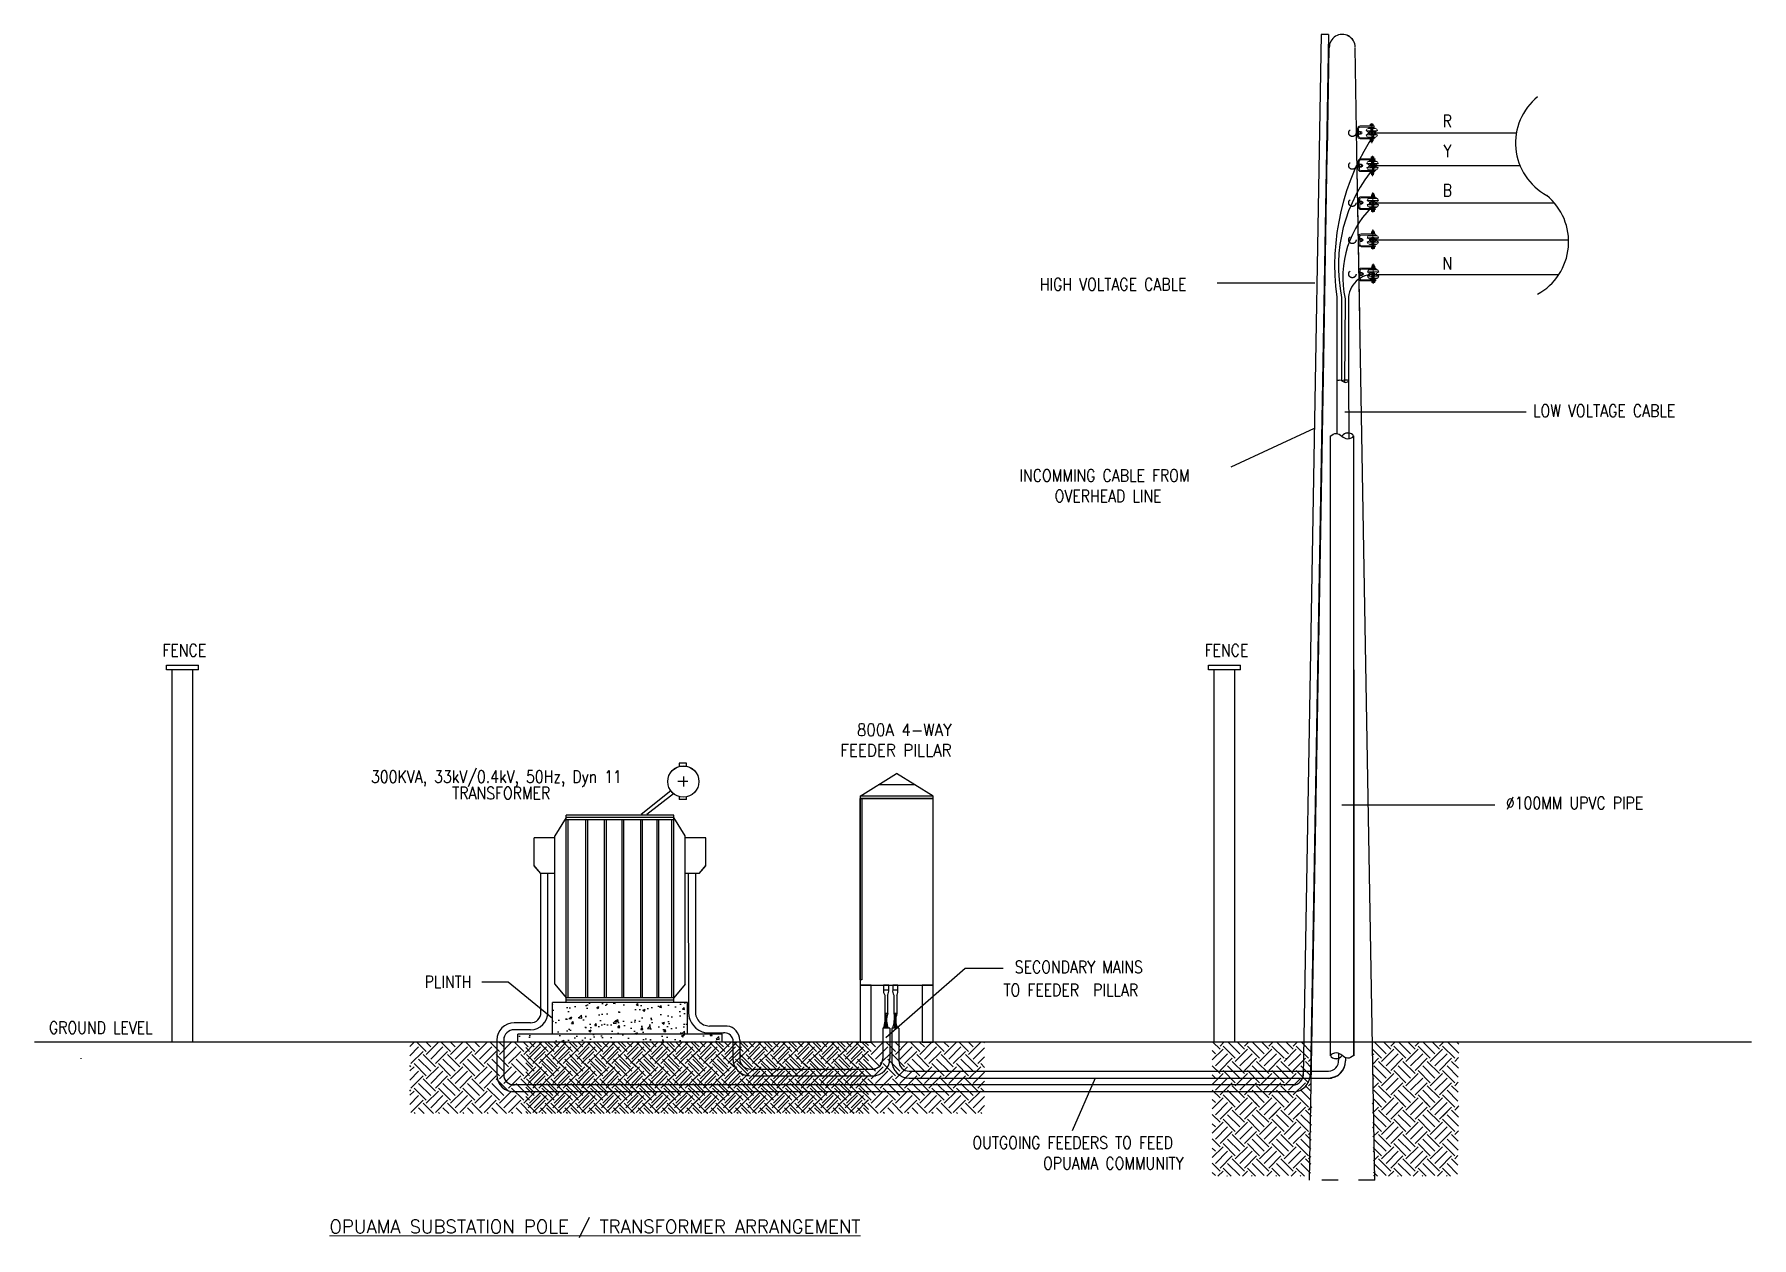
# Model space of a CAD drawing. Header units: millimetres. Extents: x 162108 to 399484, y 66362 to 138751.
# Drawn here: x 193740 to 207723, y 66966 to 76767 of the extents above; entities that cross this region are included whole.
import ezdxf
from ezdxf.enums import TextEntityAlignment as Align

# ---------------------------------------------------------------- set-up
doc = ezdxf.new("R2010")
doc.units = ezdxf.units.MM
doc.header["$LTSCALE"] = 10
for name, pattern in [('ACAD_ISO03W100', [30, 12, -18]), ('CENTER', [2, 1.25, -0.25, 0.25, -0.25]), ('DASHED2', [0.375, 0.25, -0.125])]:
    doc.linetypes.add(name, pattern=pattern)
for name, color, linetype in [('ANGLEIRON', 1, 'Continuous'), ('E-DETAILS', 6, 'Continuous'), ('ELECTRIC-CABLE', 5, 'Continuous'), ('ELECTRICAL', 1, 'Continuous'), ('HATCH', 9, 'Continuous'), ('PIPES', 2, 'Continuous'), ('TABLE', 7, 'Continuous'), ('TEST', 5, 'Continuous'), ('TEXT', 1, 'Continuous'), ('TITLEBK', 7, 'Continuous'), ('WALL', 5, 'Continuous')]:
    doc.layers.add(name, color=color, linetype=linetype)
doc.styles.add('ROMANC', font='romans.shx')
doc.styles.add('ROMANS', font='romans.shx')
doc.styles.get("Standard").update_dxf_attribs({"font": 'romans.shx'})
doc.dimstyles.new('MSADIM', dxfattribs={"dimtxt": 2.5, "dimasz": 2.5, "dimexe": 1.25, "dimexo": 1.25, "dimgap": 1.25, "dimtad": 1, "dimdec": 0, "dimdsep": 46, "dimtxsty": 'ROMANS', "dimsah": 1, "dimcen": 1.25, "dimse1": 1, "dimse2": 1, "dimclrt": 7, "dimadec": 0, "dimazin": 0, "dimtfac": 1, "dimtdec": 0, "dimtofl": 0, "dimtmove": 0, "dimatfit": 3, "dimfxl": 1, "dimtvp": 1.25, "dimtolj": 1, "dimarcsym": 0})
pattern_1 = [(50, (167300.64, 67334.83), (187.96075, -16.4444), [19.654, -216.1944]), (355, (167300.64, 67334.83), (-36.3603, 197.1148), [15.7232, -172.9555]), (100.4514, (167316.3, 67333.46), (151.6006, 180.6702), [16.7034, -183.737]), (46.1842, (167300.64, 67387.24), (279.6746, -43.3749), [29.481, -324.2916]), (96.6356, (167323.94, 67383.63), (244.932, 255.2713), [25.055, -275.6054]), (351.1842, (167300.64, 67387.24), (244.9317, 255.2715), [23.5848, -259.4333]), (21, (167326.84, 67374.14), (156.42176, -105.5078), [19.654, -216.1944]), (326, (167326.84, 67374.14), (63.7617, 190.0283), [15.7232, -172.9555]), (71.4514, (167339.88, 67365.35), (220.1835, 84.5203), [16.7034, -183.737]), (37.5, (167300.64, 67334.83), (3.18654, 87.2361), [0, -170.85907, 0, -175.57604, 0, -173.61064]), (7.5, (167300.64, 67334.83), (68.93837, 103.35708), [0, -100.10455, 0, -166.92827, 0, -66.16858]), (327.5, (167242.2, 67334.83), (139.8902, -5.91059), [0, -65.51345, 0, -204.40196, 0, -271.22567]), (317.5, (167215.99, 67334.83), (152.82615, 26.2329), [0, -85.1675, 0, -135.74386, 0, -192.60954])]
pattern_2 = [(50, (167300.65, 67334.73), (187.96075, -16.4444), [19.654, -216.1944]), (355, (167300.65, 67334.73), (-36.3603, 197.1148), [15.7232, -172.9555]), (100.4514, (167316.32, 67333.36), (151.6006, 180.6702), [16.7034, -183.737]), (46.1842, (167300.65, 67387.14), (279.6746, -43.3749), [29.481, -324.2916]), (96.6356, (167323.96, 67383.52), (244.932, 255.2713), [25.055, -275.6054]), (351.1842, (167300.65, 67387.14), (244.9317, 255.2715), [23.5848, -259.4333]), (21, (167326.86, 67374.03), (156.42176, -105.5078), [19.654, -216.1944]), (326, (167326.86, 67374.03), (63.7617, 190.0283), [15.7232, -172.9555]), (71.4514, (167339.9, 67365.24), (220.1835, 84.5203), [16.7034, -183.737]), (37.5, (167300.65, 67334.726), (3.18654, 87.2361), [0, -170.85907, 0, -175.57604, 0, -173.61064]), (7.5, (167300.65, 67334.73), (68.93837, 103.35708), [0, -100.10455, 0, -166.92827, 0, -66.16858]), (327.5, (167242.215, 67334.726), (139.8902, -5.91059), [0, -65.51345, 0, -204.40196, 0, -271.22567]), (317.5, (167216.01, 67334.73), (152.82615, 26.2329), [0, -85.1675, 0, -135.74386, 0, -192.60954])]
pattern_3 = [(45, (154752.84, 67334.73), (2e-14, 198.53573), [140.38596, -140.38596]), (45, (154715.61, 67371.95), (2e-14, 198.53573), [140.38596, -140.38596]), (45, (154678.39, 67409.18), (2e-14, 198.53573), [140.38596, -140.38596]), (135, (154678.39, 67434), (-198.53573, 4e-14), [140.38596, -140.38596]), (135, (154715.61, 67471.22), (-198.53573, 4e-14), [140.38596, -140.38596]), (135, (154752.84, 67508.44), (-198.53573, 4e-14), [140.38596, -140.38596])]

# ---------------------------------------------------------------- blocks, each defined once
blk = doc.blocks.new('A$C17D36D5B')
at = {"color": 1, "lineweight": 9}
for p, q in [((208, 222), (33, 222)), ((14, 189), (15, 90)), ((208, 208), (33, 208)), ((204, 72), (34, 72)), ((208, 58), (34, 58)), ((254, 161), (111, 161)), ((254, 107), (111, 107)), ((113, 158), (130, 151)), ((113, 110), (130, 117)), ((139, 188), (139, 194)), ((227, 194), (139, 194)), ((227, 188), (139, 188)), ((139, 72), (139, 80)), ((227, 80), (139, 80)), ((227, 72), (139, 72)), ((225, 134), (141, 134)), ((253, 158), (236, 151)), ((253, 110), (236, 117))]:
    blk.add_line(p, q, dxfattribs=at)
at = {"color": 6, "linetype": 'DASHED2', "ltscale": 35}
for p, q in [((172, 188), (172, 80)), ((194, 188), (194, 80))]:
    blk.add_line(p, q, dxfattribs=at)
blk.add_line((227, 188), (227, 194))
at = {"lineweight": 9}
blk.add_line((227, 72), (227, 80), dxfattribs=at)
at = {"color": 1, "lineweight": 9}
for centre, radius, start, end in [((33, 189), 32.8, 90, 180.4299), ((208, 215), 7.03, 270, 90), ((34, 90), 32.8, 180.4299, 270), ((33, 189), 18.8, 90, 180.4299), ((34, 90), 18.8, 180.4299, 270), ((139, 161), 27.2, 90, 180), ((114, 161), 3.06, 180, 255.4449), ((114, 107), 3.06, 104.5551, 180), ((139, 107), 27.2, 180, 270), ((123, 134), 17.8, 291.1641, 68.8359), ((208, 65), 7.03, 270, 90), ((227, 161), 27.2, 0, 90), ((227, 107), 27.2, 270, 0), ((251, 161), 3.06, 284.5551, 0), ((251, 107), 3.06, 0, 75.4449)]:
    blk.add_arc(centre, radius, start, end, dxfattribs=at)
at = {"lineweight": 9}
blk.add_arc((242, 134), 17.8, 111.1641, 248.8359, dxfattribs=at)
at = {"layer": 'ANGLEIRON', "color": 6, "linetype": 'CENTER', "lineweight": 5, "ltscale": 0.5}
blk.add_line((183, 258), (183, 0), dxfattribs=at)
at = {"layer": 'ANGLEIRON', "color": 5, "linetype": 'Continuous', "lineweight": 9}
blk.add_line((14, 148), (14, 121), dxfattribs=at)
at = {"layer": 'TEST', "linetype": 'Continuous', "lineweight": 9}
for p, q in [((167, 244), (164, 243)), ((164, 222), (164, 243)), ((167, 244), (199, 244)), ((172, 222), (172, 241)), ((194, 222), (194, 241)), ((199, 244), (202, 243)), ((202, 243), (202, 222)), ((18, 158), (14, 158)), ((14, 158), (14, 110)), ((18, 110), (14, 110)), ((18, 153), (18, 158)), ((39, 153), (18, 153)), ((18, 115), (18, 153)), ((18, 145), (37, 145)), ((18, 123), (37, 123)), ((18, 115), (39, 115)), ((18, 115), (18, 110)), ((40, 150), (39, 153)), ((40, 118), (39, 115)), ((40, 118), (40, 150)), ((40, 145), (55, 145)), ((40, 123), (55, 123)), ((55, 145), (55, 123)), ((55, 123), (55, 145)), ((159, 54), (159, 58)), ((164, 54), (159, 54)), ((164, 54), (164, 33)), ((164, 54), (202, 54)), ((167, 32), (164, 33)), ((167, 32), (199, 32)), ((172, 208), (172, 194)), ((172, 54), (172, 35)), ((172, 32), (172, 17)), ((194, 17), (172, 17)), ((172, 17), (194, 17)), ((194, 208), (194, 194)), ((194, 54), (194, 35)), ((194, 32), (194, 17)), ((199, 32), (202, 33)), ((202, 33), (202, 54)), ((202, 54), (206, 54)), ((206, 54), (206, 58))]:
    blk.add_line(p, q, dxfattribs=at)
for centre, radius, start, end in [((168, 240), 4, 14.2489, 179.122), ((183, 222), 22.5, 60, 120), ((198, 240), 4, 0.878, 165.7511), ((36, 149), 4, 284.2489, 89.122), ((36, 119), 4, 270.878, 75.7511), ((18, 134), 22.5, 330, 30), ((35, 134), 22.5, 330, 30), ((168, 36), 4, 180.878, 345.7511), ((183, 54), 22.5, 240, 300), ((183, 37), 22.5, 240, 300), ((198, 36), 4, 194.2489, 359.122)]:
    blk.add_arc(centre, radius, start, end, dxfattribs=at)
at = {"layer": 'TITLEBK', "color": 1, "lineweight": 9}
blk.add_line((0, 189), (1, 90), dxfattribs=at)

msp = doc.modelspace()

# ---------------------------------------------------------------- hatches: boundary and pattern name
at = {"layer": 'E-DETAILS', "ltscale": 5}
h = msp.add_hatch(dxfattribs=at)
h.set_pattern_fill('AR-CONC', color=3, scale=26.205379, style=0)
h.set_pattern_definition(pattern_1)
h.paths.add_polyline_path([(199059.2, 68623.4), (197958.5, 68623.4), (197958.5, 68880.8), (199059.2, 68880.8)])
h = msp.add_hatch(dxfattribs=at)
h.set_pattern_fill('AR-CONC', color=3, scale=26.205379, style=0)
h.set_pattern_definition(pattern_1)
h.paths.add_polyline_path([(197921.1, 68558.6), (197921.1, 68623.4), (199096.6, 68623.4), (199096.6, 68558.6)])
h.paths.add_polyline_path([(199152.8, 68558.6), (199152.8, 68623.4), (199340, 68623.4), (199340, 68558.6)])
h.paths.add_polyline_path([(197865, 68623.4), (197865, 68558.6), (197677.8, 68558.6), (197677.8, 68623.4)])
h = msp.add_hatch(dxfattribs=at)
h.set_pattern_fill('AR-CONC', color=3, scale=26.205379, style=0)
h.set_pattern_definition(pattern_2)
h.paths.add_polyline_path([(197921.1, 68558.5), (197921.1, 68623.3), (199096.6, 68623.3), (199096.6, 68558.5)])
h.paths.add_polyline_path([(199152.8, 68558.5), (199152.8, 68623.3), (199340, 68623.3), (199340, 68558.5)])
h.paths.add_polyline_path([(197864.9, 68623.3), (197864.9, 68558.5), (197677.8, 68558.5), (197677.8, 68623.3)])
at = {"layer": 'HATCH', "ltscale": 5}
h = msp.add_hatch(dxfattribs=at)
h.set_pattern_fill('AR-CONC', color=3, scale=26.205379, style=0)
h.set_pattern_definition(pattern_2)
h.paths.add_polyline_path([(199059.2, 68623.3), (197958.5, 68623.3), (197958.5, 68880.7), (199059.2, 68880.7)])
h = msp.add_hatch(dxfattribs=at)
h.set_pattern_fill('EARTH', color=256, scale=561.54384, angle=45, style=0)
h.set_pattern_definition([(45, (167224.91, 68383.32), (2e-14, 198.5357), [140.386, -140.386]), (45, (167187.68, 68420.54), (2e-14, 198.5357), [140.386, -140.386]), (45, (167150.46, 68457.77), (2e-14, 198.5357), [140.386, -140.386]), (135, (167150.46, 68482.58), (-198.5357, 4e-14), [140.386, -140.386]), (135, (167187.68, 68519.81), (-198.5357, 4e-14), [140.386, -140.386]), (135, (167224.91, 68557.03), (-198.5357, 4e-14), [140.386, -140.386])])
h.paths.add_polyline_path([(196797, 67977), (196797, 68558.5), (200531.3, 68558.5), (200531.3, 67977)])
h = msp.add_hatch(dxfattribs=at)
h.set_pattern_fill('EARTH', color=256, scale=561.54384, angle=45, style=0)
h.set_pattern_definition([(45, (166280.12, 68383.42), (2e-14, 198.53573), [140.386, -140.386]), (45, (166242.89, 68420.65), (2e-14, 198.53573), [140.386, -140.386]), (45, (166205.67, 68457.87), (2e-14, 198.53573), [140.386, -140.386]), (135, (166205.67, 68482.69), (-198.53573, 4e-14), [140.386, -140.386]), (135, (166242.89, 68519.91), (-198.53573, 4e-14), [140.386, -140.386]), (135, (166280.12, 68557.14), (-198.53573, 4e-14), [140.386, -140.386])])
h.paths.add_polyline_path([(197741.8, 67977.1), (197741.8, 68558.6), (201476.1, 68558.6), (201476.1, 67977.1)])
h = msp.add_hatch(dxfattribs=at)
h.set_pattern_fill('EARTH', color=256, scale=561.54384, angle=45, style=0)
h.set_pattern_definition(pattern_3)
h.paths.add_polyline_path([(204634.6, 68558.5), (205339.4, 68558.5), (205328.8, 67956.9), (204645.1, 67956.9)])
h.paths.add_polyline_path([(203331.2, 68558.5), (204141.3, 68558.5), (204130.8, 67956.9), (203331.2, 67956.9)])
h = msp.add_hatch(dxfattribs=at)
h.set_pattern_fill('EARTH', color=256, scale=561.54384, angle=45, style=0)
h.set_pattern_definition(pattern_3)
h.paths.add_polyline_path([(204634.6, 68068.6), (205339.4, 68068.6), (205328.8, 67467.1), (204645.1, 67467.1)])
h.paths.add_polyline_path([(203331.2, 68068.6), (204141.3, 68068.6), (204130.8, 67467.1), (203331.2, 67467.1)])

# ---------------------------------------------------------------- linework, layer by layer
at = {"color": 1}
for p, q in [((204218.9, 76766.7, 0), (204070.9, 68284.8, 0)), ((204278, 76766.7, 0), (204130.1, 68293.8, 0))]:
    msp.add_line(p, q, dxfattribs=at)
at = {"linetype": 'ACAD_ISO03W100', "ltscale": 100}
for p, q in [((204280.1, 76657.8, 0), (204262.2, 75631.8, 0)), ((204280.1, 76657.9, 0), (204265.4, 75815.7, 0)), ((204490.6, 76657.9, 0), (204505.4, 75816, 0)), ((204490.6, 76657.8, 0), (204505.4, 75815.9, 0))]:
    msp.add_line(p, q, dxfattribs=at)
for p, q in [((204505.4, 75815.7, 0), (204528.9, 74468.4, 0)), ((204505.4, 75815.6, 0), (204532.1, 74284.7, 0)), ((204262.2, 75631.9, 0), (204241.9, 74468.4, 0)), ((204262.2, 75631.8, 0), (204241.9, 74468.3, 0)), ((204238.7, 74284.7, 0), (204119.1, 67433.6, 0)), ((204238.7, 74284.6, 0), (204119.1, 67433.5, 0)), ((204532.1, 74284.7, 0), (204651.7, 67433.6, 0)), ((204532.2, 74284.6, 0), (204651.7, 67433.5, 0))]:
    msp.add_line(p, q)
at = {"linetype": 'ACAD_ISO03W100', "ltscale": 100000}
for p, q in [((204241.9, 74468.4, 0), (204238.7, 74284.7, 0)), ((204241.9, 74468.3, 0), (204238.7, 74284.6, 0))]:
    msp.add_line(p, q, dxfattribs=at)
at = {"linetype": 'ACAD_ISO03W100'}
for p, q in [((204643, 67433.5, 0), (204110.3, 67433.5, 0)), ((204643, 67433.6, 0), (204110.4, 67433.6, 0)), ((204655.5, 67433.6, 0), (204122.8, 67433.6, 0))]:
    msp.add_line(p, q, dxfattribs=at)
for centre in [(204471.9, 75964.6, 0), (204471.9, 75964.5, 0), (204471.9, 75698, 0), (204471.9, 75697.9, 0), (204471.9, 75395.3, 0), (204471.9, 75395.2, 0), (204471.9, 75092.4, 0), (204471.9, 75092.3, 0), (204471.9, 74814.4, 0), (204471.9, 74814.3, 0)]:
    msp.add_circle(centre, 29.9, dxfattribs=at)
for centre in [(204389.1, 76661.5, 0), (204389.1, 76661.6, 0)]:
    msp.add_arc(centre, 105.2, 0.00061, 182.00061)
at = {"layer": 'E-DETAILS', "ltscale": 5}
for p, q in [((199051.1, 70831.4, 0), (198991.1, 70831.4, 0)), ((198991.1, 70831.4, 0), (198991.1, 70803.3, 0)), ((199051.1, 70831.3, 0), (198991.1, 70831.3, 0)), ((198991.1, 70831.3, 0), (198991.1, 70803.1, 0)), ((199051.1, 70800.4, 0), (199051.1, 70831.4, 0)), ((199051.1, 70800.3, 0), (199051.1, 70831.3, 0)), ((199060.9, 70680.8, 0), (198979.1, 70680.8, 0)), ((199060.9, 70680.7, 0), (198979.1, 70680.7, 0)), ((199024.5, 70721.6, 0), (199024.5, 70639.9, 0)), ((199024.6, 70721.7, 0), (199024.6, 70640, 0)), ((198922.8, 70604.8, 0), (198681.9, 70412.4, 0)), ((198922.8, 70604.9, 0), (198682, 70412.5, 0)), ((198944.8, 70582.1, 0), (198727.4, 70412.5, 0)), ((198944.8, 70582, 0), (198727.4, 70412.4, 0)), ((198991.1, 70558.4, 0), (198991.1, 70534.5, 0)), ((198991.1, 70558.3, 0), (198991.1, 70534.4, 0)), ((199051.1, 70534.2, 0), (198991.1, 70534.2, 0)), ((199051.1, 70534.1, 0), (198991.1, 70534.1, 0)), ((199051.1, 70534.2, 0), (199051.1, 70556.7, 0)), ((199051.1, 70534.1, 0), (199051.1, 70556.6, 0)), ((198070.8, 70389.1, 0), (197977.2, 70239.3, 0)), ((198070.9, 70389.2, 0), (197977.3, 70239.4, 0)), ((198070.8, 70370.4, 0), (198070.8, 70407.8, 0)), ((198946.9, 70407.8, 0), (198070.8, 70407.8, 0)), ((198946.9, 70389.1, 0), (198070.8, 70389.1, 0)), ((198070.8, 68880.7, 0), (198070.8, 70370.4, 0)), ((198946.9, 70370.4, 0), (198070.8, 70370.4, 0)), ((198070.9, 70370.5, 0), (198070.9, 70407.9, 0)), ((198946.9, 70407.9, 0), (198070.9, 70407.9, 0)), ((198946.9, 70389.2, 0), (198070.9, 70389.2, 0)), ((198070.9, 68880.8, 0), (198070.9, 70370.5, 0)), ((198946.9, 70370.5, 0), (198070.9, 70370.5, 0)), ((198085.8, 68918.3, 0), (198085.8, 70370.5, 0)), ((198085.8, 68918.2, 0), (198085.8, 70370.4, 0)), ((198231.4, 68918.3, 0), (198231.4, 70370.5, 0)), ((198231.4, 68918.2, 0), (198231.4, 70370.4, 0)), ((198246.4, 68918.3, 0), (198246.4, 70370.5, 0)), ((198246.4, 68918.2, 0), (198246.4, 70370.4, 0)), ((198383.7, 68918.3, 0), (198383.7, 70370.5, 0)), ((198383.7, 68918.2, 0), (198383.7, 70370.4, 0)), ((198398.7, 68918.3, 0), (198398.7, 70370.5, 0)), ((198398.7, 68918.2, 0), (198398.7, 70370.4, 0)), ((198525.8, 68918.3, 0), (198525.8, 70370.5, 0)), ((198525.8, 68918.2, 0), (198525.8, 70370.4, 0)), ((198540.8, 68918.3, 0), (198540.8, 70370.5, 0)), ((198540.8, 68918.2, 0), (198540.8, 70370.4, 0)), ((198678.1, 68918.3, 0), (198678.1, 70370.5, 0)), ((198678.1, 68918.2, 0), (198678.1, 70370.4, 0)), ((198693.1, 68918.3, 0), (198693.1, 70370.5, 0)), ((198693.1, 68918.2, 0), (198693.1, 70370.4, 0)), ((198810.1, 68918.3, 0), (198810.1, 70370.5, 0)), ((198810.1, 68918.2, 0), (198810.1, 70370.4, 0)), ((198825.1, 68918.3, 0), (198825.1, 70370.5, 0)), ((198825.1, 68918.2, 0), (198825.1, 70370.4, 0)), ((198931.9, 68918.3, 0), (198931.9, 70370.5, 0)), ((198931.9, 68918.2, 0), (198931.9, 70370.4, 0)), ((198946.9, 68880.8, 0), (198946.9, 70407.9, 0)), ((198946.9, 68880.7, 0), (198946.9, 70407.8, 0)), ((199040.5, 70239.4, 0), (198946.9, 70389.2, 0)), ((199040.5, 70239.3, 0), (198946.9, 70389.1, 0)), ((197808.8, 69996, 0), (197808.8, 70223.4, 0)), ((197977.3, 70223.4, 0), (197808.8, 70223.4, 0)), ((197808.8, 69995.9, 0), (197808.8, 70223.3, 0)), ((197977.2, 70223.3, 0), (197808.8, 70223.3, 0)), ((197977.2, 69030.5, 0), (197977.2, 70239.3, 0)), ((197977.3, 69030.6, 0), (197977.3, 70239.4, 0)), ((199040.5, 69030.6, 0), (199040.5, 70239.4, 0)), ((199040.5, 69030.5, 0), (199040.5, 70239.3, 0)), ((199208.9, 70223.4, 0), (199040.5, 70223.4, 0)), ((199208.9, 70223.3, 0), (199040.5, 70223.3, 0)), ((199208.9, 69996, 0), (199208.9, 70223.4, 0)), ((199208.9, 69995.9, 0), (199208.9, 70223.3, 0)), ((197865, 69932.2, 0), (197808.8, 69996, 0)), ((197864.9, 69932.1, 0), (197808.8, 69995.9, 0)), ((197977.2, 69932.1, 0), (197864.9, 69932.1, 0)), ((197977.3, 69932.2, 0), (197865, 69932.2, 0)), ((199152.8, 69932.2, 0), (199040.5, 69932.2, 0)), ((199152.8, 69932.1, 0), (199040.5, 69932.1, 0)), ((199152.8, 69932.2, 0), (199208.9, 69996, 0)), ((199152.8, 69932.1, 0), (199208.9, 69995.9, 0)), ((197977.2, 69030.5, 0), (198070.8, 68918.2, 0)), ((197977.3, 69030.6, 0), (198070.9, 68918.3, 0)), ((199040.5, 69030.6, 0), (198946.9, 68918.3, 0)), ((199040.5, 69030.5, 0), (198946.9, 68918.2, 0)), ((198946.9, 68918.2, 0), (198070.8, 68918.2, 0)), ((198946.9, 68899.5, 0), (198070.8, 68899.5, 0)), ((198946.9, 68918.3, 0), (198070.9, 68918.3, 0)), ((198946.9, 68899.6, 0), (198070.9, 68899.6, 0))]:
    msp.add_line(p, q, dxfattribs=at)
at = {"layer": 'E-DETAILS', "color": 3, "ltscale": 5}
for p, q in [((197958.5, 68623.4, 0), (197958.5, 68880.8, 0)), ((199059.2, 68880.8, 0), (197958.5, 68880.8, 0)), ((197958.5, 68623.3, 0), (197958.5, 68880.7, 0)), ((199059.2, 68880.7, 0), (197958.5, 68880.7, 0)), ((199059.2, 68623.4, 0), (199059.2, 68880.8, 0)), ((199059.2, 68623.3, 0), (199059.2, 68880.7, 0)), ((195884.9, 68558.6, 0), (193740.3, 68558.6, 0)), ((197300.9, 68558.5, 0), (194213.1, 68558.5, 0)), ((207722.9, 68558.5, 0), (197244.7, 68558.5, 0)), ((197677.8, 68558.6, 0), (197677.8, 68623.4, 0)), ((199340, 68623.4, 0), (197677.8, 68623.4, 0)), ((197677.8, 68558.5, 0), (197677.8, 68623.3, 0)), ((199340, 68623.3, 0), (197677.8, 68623.3, 0)), ((199340, 68558.6, 0), (197677.8, 68558.6, 0)), ((199340, 68558.5, 0), (197677.8, 68558.5, 0)), ((199340, 68558.6, 0), (199340, 68623.4, 0)), ((199340, 68558.5, 0), (199340, 68623.3, 0))]:
    msp.add_line(p, q, dxfattribs=at)
at = {"layer": 'E-DETAILS', "ltscale": 5}
for centre in [(199024.6, 70680.8, 0), (199024.5, 70680.7, 0)]:
    msp.add_circle(centre, 126.9, dxfattribs=at)
at = {"layer": 'ELECTRIC-CABLE', "color": 1}
for p, q in [((204344.9, 74627.7, -0.1), (204344.9, 73945.3, -0.1)), ((197864.9, 68800.5, 0), (197864.9, 69932.1, 0)), ((197921.1, 68800.5, 0), (197921.1, 69932.1, 0)), ((197780.4, 68715.9, 0), (197647.1, 68715.9, 0)), ((197780.4, 68659.7, 0), (197647.1, 68659.7, 0)), ((197506.3, 68575.2, 0), (197506.3, 68293.5, 0)), ((197562.5, 68575.2, 0), (197562.5, 68293.5, 0)), ((203994.9, 68153.4, 0), (197631.5, 68153.6, 0)), ((203996.2, 68209.8, 0), (197634.6, 68209.8, 0))]:
    msp.add_line(p, q, dxfattribs=at)
at = {"layer": 'ELECTRIC-CABLE', "color": 2}
msp.add_line((204384.5, 74624.6), (204384.5, 73946.5, -0.1), dxfattribs=at)
at = {"layer": 'ELECTRIC-CABLE', "color": 5}
msp.add_line((204412.5, 74612.3), (204407.2, 73933, -0.1), dxfattribs=at)
at = {"layer": 'ELECTRIC-CABLE', "color": 8}
msp.add_line((204439.5, 74607.4), (204441.3, 73945.2, 0), dxfattribs=at)
at = {"layer": 'ELECTRIC-CABLE'}
for p, q in [((197865, 68800.6, 0), (197865, 69932.2, 0)), ((197921.1, 68800.6, 0), (197921.1, 69932.2, 0)), ((199065.1, 69932.2, 0), (199065.8, 68800.5, 0)), ((199123.8, 69932.2, 0), (199123.8, 68822.1)), ((197780.4, 68716, 0), (197647.1, 68716, 0)), ((197780.4, 68659.8, 0), (197647.1, 68659.8, 0)), ((199237.4, 68690.1, 0), (199381.1, 68690.1, 0)), ((200648.5, 68672.1, 0), (200648.5, 68424.1, 0)), ((200704.7, 68672.1, 0), (200704.7, 68424.1, 0)), ((200723.3, 68672.1, 0), (200723.3, 68424.1, 0)), ((200779.5, 68672.1, 0), (200779, 68406.9, 0.1)), ((197506.4, 68575.3, 0), (197506.4, 68424.2, 0)), ((197562.5, 68575.3, 0), (197562.5, 68424.2, 0)), ((199206.5, 68635.6, 0), (199350.3, 68635.6, 0)), ((199428.4, 68584.1, 0), (199428, 68424.1, 0.1)), ((199484.1, 68575.2, 0.1), (199484.1, 68424.1, 0.1)), ((200723.3, 68558.5, 0), (200722.9, 68398.6, 0.1)), ((200779, 68549.6, 0.1), (200779, 68406.9, 0.1)), ((194119.4, 68428.6, 0), (194119.4, 68421.8, 0)), ((194119.4, 68428.5, 0), (194119.4, 68421.7, 0)), ((203931.1, 68428.6, 0), (203931.1, 68421.8, 0)), ((203931.1, 68428.5, 0), (203931.1, 68421.7, 0)), ((204357.9, 68465.5, -0.1), (204359.2, 68412.3, -0.1)), ((204416.8, 68431.5, -0.1), (204416.8, 68406.6, -0.1)), ((199592.7, 68339.5, 0.3), (200587.9, 68339.5, 0.1)), ((199592.7, 68283.4, 0.3), (200587.9, 68283.4, 0.1)), ((200217.1, 68283.5, 0), (200217.1, 68283.5, 0)), ((200863.6, 68322.3, 0.1), (204278.7, 68322.3, 0.1)), ((200863.6, 68266.2, 0.1), (204302, 68266.1, 0.1))]:
    msp.add_line(p, q, dxfattribs=at)
for centre, radius, start, end in [((197780.4, 68800.6, 0), 140.7, 270, 0), ((197780.4, 68800.6, 0), 84.6, 270, 0), ((199238, 68804.9, 0), 172.2, 181.43996, 259.48371), ((199238.4, 68805.8, 0), 115.8, 171.90928, 269.46691), ((197647.1, 68575.3, 0), 140.7, 90, 180), ((197647.1, 68575.3, 0), 84.6, 90, 180), ((199366, 68572.8, 0.1), 118.2, 1.12166, 82.65438), ((199353.5, 68555.4, 0), 80.2, 20.9035, 92.27661), ((199568.7, 68424.1, 0.1), 140.7, 180, 270), ((199568.7, 68424.1, 0.1), 84.6, 180, 270), ((200564, 68424.1, 0), 84.6, 270, 0), ((200564, 68424.1, 0), 140.7, 270, 0), ((200863.6, 68406.9, 0.1), 140.7, 180, 270), ((200863.6, 68406.9, 0.1), 84.6, 180, 270), ((204275.4, 68407.6, -0.1), 141.4, 270.78296, 359.6757), ((204275.4, 68405, -0.1), 141.4, 270.78296, 359.6757), ((204275.2, 68406.5, -0.1), 84.3, 272.38117, 3.95705)]:
    msp.add_arc(centre, radius, start, end, dxfattribs=at)
at = {"layer": 'ELECTRIC-CABLE', "color": 1}
for centre, radius, start, end in [((197780.4, 68800.5, 0), 140.7, 270, 0), ((197780.4, 68800.5, 0), 84.6, 270, 0), ((197647.1, 68575.2, 0), 140.7, 90, 180), ((197647.1, 68575.2, 0), 84.6, 90, 180), ((197647.1, 68293.5, 0), 140.7, 180, 270), ((197647.1, 68293.5, 0), 84.6, 180, 270), ((203986.2, 68297.2, 0), 144, 271.20939, 358.63339), ((203987.1, 68293.6, 0), 84.3, 272.38117, 3.95705)]:
    msp.add_arc(centre, radius, start, end, dxfattribs=at)
at = {"layer": 'PIPES', "color": 1}
msp.add_line((204278, 76766.7, 0), (204218.9, 76766.7, 0), dxfattribs=at)
at = {"layer": 'PIPES'}
for p, q in [((204656.3, 75964.6, -0.1), (205808, 75964.6, -0.1)), ((204662.3, 75698, 0), (205836.8, 75698)), ((204665.5, 75395.3, 0), (206115, 75395.3, 0)), ((204665.5, 75092.4, 0), (206233, 75092.4, 0)), ((204656.3, 74811.5, -0.1), (206154.2, 74811.5, -0.1))]:
    msp.add_line(p, q, dxfattribs=at)
at = {"layer": 'PIPES', "color": 0}
for p, q in [((204344.9, 73945.3, -0.1), (204344.9, 73516.1, -0.1)), ((204441.3, 73945.2, 0), (204442.5, 73473.7, -0.1))]:
    msp.add_line(p, q, dxfattribs=at)
at = {"layer": 'PIPES', "color": 7}
msp.add_line((203484.7, 73244.9, 0), (204162.9, 73560.2, 0), dxfattribs=at)
at = {"layer": 'PIPES', "color": 6}
for p, q in [((200463.2, 70560.7), (200760.9, 70747.6)), ((200909.7, 70654.1), (200612.1, 70654.1)), ((201058.5, 70560.7), (200760.9, 70747.6))]:
    msp.add_line(p, q, dxfattribs=at)
at = {"layer": 'PIPES', "color": 9}
for p, q in [((200664.4, 68942.2), (200664.4, 68790.7)), ((200688.1, 68942.2), (200688.1, 68790.7)), ((200739.5, 68942.2), (200739.5, 68790.7)), ((200763.2, 68942.2), (200763.2, 68790.7)), ((200688.4, 68790.7), (200664.7, 68790.7)), ((200763.2, 68790.7), (200739.5, 68790.7))]:
    msp.add_line(p, q, dxfattribs=at)
at = {"layer": 'PIPES', "color": 5}
for p, q in [((200704.7, 68672.1, 0), (200648.5, 68672.1, 0)), ((200779.5, 68672.1, 0), (200723.3, 68672.1))]:
    msp.add_line(p, q, dxfattribs=at)
at = {"layer": 'PIPES', "color": 6}
for points in [[(201058.5, 70560.7), (200463.2, 70560.7), (200463.2, 70542.5), (201058.5, 70542.5)], [(201058.5, 70542.5), (200463.2, 70542.5), (200463.2, 69021.8), (201058.5, 69021.8)], [(200463.2, 70542.5), (200477.7, 70542.5), (200477.7, 69066.9), (200463.2, 69066.9)], [(200553.3, 69021.8), (200463.2, 69021.8), (200463.2, 68558.9), (200553.3, 68558.9)], [(201058.5, 69021.8), (200968.5, 69021.8), (200968.5, 68558.9), (201058.5, 68558.9)]]:
    msp.add_lwpolyline(points, close=True, dxfattribs=at)
at = {"layer": 'PIPES', "color": 9}
for points in [[(200696.5, 69021.8), (200653.8, 69021.8), (200653.8, 68985), (200696.5, 68985)], [(200771.6, 69021.8), (200728.9, 69021.8), (200728.9, 68985), (200771.6, 68985)]]:
    msp.add_lwpolyline(points, close=True, dxfattribs=at)
at = {"layer": 'PIPES'}
for centre, start, end in [((206287.6, 75881.6), 129.19296, 241.32222), ((205746.5, 75077.3), 298.67778, 50.80704)]:
    msp.add_arc(centre, 486.7, start, end, dxfattribs=at)
at = {"layer": 'PIPES', "color": 1}
for centre, radius, start, end in [((206265.8, 74884.9, -0.1), 1938.1, 146.14954, 187.63367), ((200354.4, 68762.8, 0), 314.3, 343.21331, 5.08006), ((198959.8, 68759.5, 0), 1712.3, 357.07322, 1.04324), ((200936.5, 68736.1, 0), 261.5, 167.96199, 194.17882), ((200843.3, 68737.6), 163.7, 161.07733, 203.59518), ((200429.1, 68762.8, 0), 314.3, 343.21331, 5.08006), ((199034.6, 68759.5, 0), 1712.3, 357.07322, 1.04324), ((201011.3, 68736.1, 0), 261.5, 167.96199, 194.17882), ((200918, 68737.6, 0), 163.7, 161.07733, 203.59518)]:
    msp.add_arc(centre, radius, start, end, dxfattribs=at)
at = {"layer": 'PIPES', "color": 0, "lineweight": 30}
for centre, radius, start, end in [((204629.8, 75944.2, 0), 33.4, 37.56702, 142.6592), ((204629.8, 75980, -0.1), 30.7, 210.32909, 329.89713), ((204635.8, 75677.7, 0), 33.4, 37.56702, 142.6592), ((204635.8, 75713.5, 0), 30.7, 210.32909, 329.89713), ((204639, 75374.9, 0), 33.4, 37.56702, 142.6592), ((204638.9, 75410.7, 0), 30.7, 210.32909, 329.89713), ((204639, 75072, 0), 33.4, 37.56702, 142.6592), ((204638.9, 75107.8, 0), 30.7, 210.32909, 329.89713), ((204629.8, 74791.1, 0), 33.4, 37.56702, 142.6592), ((204629.8, 74826.9, -0.1), 30.7, 210.32909, 329.89713)]:
    msp.add_arc(centre, radius, start, end, dxfattribs=at)
at = {"layer": 'PIPES', "color": 2}
msp.add_arc((205610.4, 74880, -0.1), 1252.2, 139.21549, 191.76822, dxfattribs=at)
at = {"layer": 'PIPES', "color": 5}
msp.add_arc((205210.7, 74786.7, -0.1), 817.1, 131.86426, 192.31982, dxfattribs=at)
at = {"layer": 'PIPES', "color": 8}
msp.add_arc((204643.8, 74607.6, -0.2), 204.3, 86.49361, 180.06083, dxfattribs=at)
at = {"layer": 'PIPES', "color": 9}
for centre, radius, start, end in [((200715.7, 68977.2), 62.1, 172.76797, 214.22034), ((200630.3, 68975.8), 66.8, 329.86603, 7.93521), ((200790.8, 68977.2), 62.1, 172.76797, 214.22034), ((200705.4, 68975.8), 66.8, 329.86603, 7.93521)]:
    msp.add_arc(centre, radius, start, end, dxfattribs=at)
at = {"layer": 'WALL', "color": 9}
for p, q in [((204291.3, 73494.8, -0.1), (204291.3, 68446.4, -0.1)), ((204480.9, 73495.5, -0.1), (204480.9, 68445.8, -0.1))]:
    msp.add_line(p, q, dxfattribs=at)
at = {"layer": 'WALL'}
for p, q in [((194816.4, 71628.7, 0), (195076.1, 71628.7, 0)), ((194816.4, 71591.3, 0), (194816.4, 71628.7, 0)), ((194816.4, 71591.2, 0), (194816.4, 71628.6, 0)), ((194816.4, 71628.3, 0), (195076.1, 71628.3, 0)), ((194816.4, 71590.8, 0), (194816.4, 71628.3, 0)), ((195076.1, 71591.3, 0), (194816.4, 71591.3, 0)), ((195076.1, 71591.2, 0), (194816.4, 71591.2, 0)), ((194816.5, 71628.4, 0), (195076.1, 71628.4, 0)), ((194816.5, 71591, 0), (194816.5, 71628.4, 0)), ((194862, 68558.6, 0), (194862, 71591.3, 0)), ((195030.5, 68558.6, 0), (195030.5, 71591.3, 0)), ((195076.1, 71591.3, 0), (195076.1, 71628.7, 0)), ((195076.1, 71591.2, 0), (195076.1, 71628.6, 0)), ((195076.1, 71591, 0), (195076.1, 71628.4, 0)), ((195076.1, 71590.8, 0), (195076.1, 71628.3, 0)), ((203301.2, 71628.3, 0), (203560.9, 71628.3, 0)), ((203301.2, 71590.8, 0), (203301.2, 71628.3, 0)), ((203301.2, 71628.2, 0), (203560.9, 71628.2, 0)), ((203301.2, 71590.7, 0), (203301.2, 71628.2, 0)), ((203560.9, 71590.8, 0), (203560.9, 71628.3, 0)), ((203560.9, 71590.7, 0), (203560.9, 71628.2, 0)), ((195076.1, 71590.8, 0), (194816.4, 71590.8, 0)), ((195076.1, 71591, 0), (194816.5, 71591, 0)), ((194862, 68558.5, 0), (194862, 71590.8, 0)), ((194862.1, 68558.6, 0), (194862.1, 71591, 0)), ((195030.5, 68558.6, 0), (195030.5, 71591, 0)), ((195030.5, 68558.5, 0), (195030.5, 71590.8, 0)), ((203560.9, 71590.8, 0), (203301.2, 71590.8, 0)), ((203560.9, 71590.7, 0), (203301.2, 71590.7, 0)), ((203346.8, 68558.5, 0), (203346.8, 71590.8, 0)), ((203346.8, 68558.4, 0), (203346.8, 71590.7, 0)), ((203515.3, 68558.5, 0), (203515.3, 71590.8, 0)), ((203515.3, 68558.4, 0), (203515.3, 71590.7, 0))]:
    msp.add_line(p, q, dxfattribs=at)
at = {"layer": 'WALL', "color": 251, "true_color": 0x636466}
msp.add_line((204483.2, 71591.2, -0.1), (204483.2, 68446.5, -0.1), dxfattribs=at)
at = {"layer": 'WALL', "color": 9}
for points in [[(204344.9, 73945.3, -0.1), (204381.1, 73949.1, -0.1), (204386.1, 73945.3, -0.1), (204432.8, 73935.8, -0.1), (204441.3, 73945.2, 0), (204432.8, 73949.1, -0.1), (204386.1, 73945.3, -0.1)], [(204291.3, 73494.9, -0.1), (204341.9, 73516.4, -0.1), (204386.1, 73494.9, -0.1), (204432.8, 73473.1, -0.1), (204480.9, 73494.9, -0.1), (204432.8, 73519.9, -0.1), (204386.1, 73494.9, -0.1)], [(204291.3, 73494.8, -0.1), (204341.9, 73516.3, -0.1), (204386.1, 73494.8, -0.1), (204432.8, 73473, -0.1), (204480.9, 73494.8, -0.1), (204432.8, 73519.8, -0.1), (204386.1, 73494.8, -0.1)], [(204483.2, 68449, -0.1), (204432.6, 68427.5, -0.1), (204388.4, 68449, -0.1), (204341.7, 68470.8, -0.1), (204293.6, 68449, -0.1), (204341.7, 68424, -0.1), (204388.4, 68449, -0.1)]]:
    msp.add_spline(points, degree=3, dxfattribs=at)
at = {"layer": 'WALL', "color": 8}
for points in [[(204483.2, 68449.1, -0.1), (204432.6, 68427.6, -0.1), (204388.4, 68449.1, -0.1), (204341.7, 68470.9, -0.1), (204293.6, 68449.1, -0.1), (204341.7, 68424.1, -0.1), (204388.4, 68449.1, -0.1)], [(204483.2, 68448.9, -0.1), (204432.5, 68427.4, -0.1), (204388.4, 68448.9, -0.1), (204341.7, 68470.7, -0.1), (204293.6, 68448.9, -0.1), (204341.7, 68423.9, -0.1), (204388.4, 68448.9, -0.1)], [(204483.2, 68448.8, -0.1), (204432.5, 68427.3, -0.1), (204388.4, 68448.8, -0.1), (204341.7, 68470.6, -0.1), (204293.6, 68448.8, -0.1), (204341.7, 68423.8, -0.1), (204388.4, 68448.8, -0.1)]]:
    msp.add_spline(points, degree=3, dxfattribs=at)
at = {"layer": 'WALL'}
msp.add_spline([(204483.2, 68448.9, -0.1), (204432.5, 68427.4, -0.1), (204388.4, 68448.9, -0.1), (204341.7, 68470.7, -0.1), (204293.6, 68448.9, -0.1), (204341.7, 68423.9, -0.1), (204388.4, 68448.9, -0.1)], degree=3, dxfattribs=at)

# ---------------------------------------------------------------- block references
at = {"layer": 'ELECTRICAL', "lineweight": 15, "xscale": 0.6364163519892722, "yscale": 0.6364163519892722, "zscale": 0.6364163519892722}
for p in [(204513.4, 75879.2, 0), (204519.4, 75612.6, 0)]:
    msp.add_blockref('A$C17D36D5B', p, dxfattribs=at)
at = {"layer": 'ELECTRICAL', "lineweight": 15, "xscale": -0.6364163519892722, "yscale": 0.6364163520010058, "zscale": 0.636416351993636, "rotation": 180}
for p in [(204522.6, 75480.5, 0), (204522.6, 75177.6, 0), (204524.9, 74899.6, 0)]:
    msp.add_blockref('A$C17D36D5B', p, dxfattribs=at)
at = {"layer": 'TITLEBK', "xscale": 0.6364163519892722, "yscale": 0.6364163519892722, "zscale": 0.6364163519892722}
msp.add_blockref('A$C17D36D5B', (204519.4, 75612.7, 0), dxfattribs=at)
at = {"layer": 'TITLEBK', "xscale": -0.6364163519892722, "yscale": 0.6364163520010058, "zscale": 0.636416351993636, "rotation": 180}
for p in [(204522.6, 75480.6, 0), (204522.6, 75177.7, 0), (204524.9, 74899.7, 0)]:
    msp.add_blockref('A$C17D36D5B', p, dxfattribs=at)

# ---------------------------------------------------------------- texts
at = {"width": 0.839097}
for s, height, p in [('R', 100, (205245.2, 76060, -0.1)), ('Y', 100, (205245.2, 75816.7, -0.1)), ('B', 100, (205245.2, 75496.9, -0.1)), ('N', 100, (205245.2, 74902.3, -0.1)), ('FENCE', 99.99, (194961.8, 71750.7, 0)), ('FENCE', 99.99, (203446.5, 71750.6, 0)), ('300KVA, 33kV/0.4kV, 50Hz, Dyn 11 ', 99.99, (197531.2, 70721.5, 0)), ('TRANSFORMER  ', 99.99, (197599.1, 70586.8, 0)), ('GROUND LEVEL', 99.99, (194281.6, 68677.1, 0))]:
    msp.add_text(s, height=height, dxfattribs=at).set_placement(p, align=Align.MIDDLE_CENTER)
for s, height, p in [('HIGH VOLTAGE CABLE', 100.001, (201927.2, 74680.4, -0.1)), ('LOW VOLTAGE CABLE', 100.001, (205942.9, 73650.7, -0.1)), ('INCOMMING CABLE FROM', 100.001, (201761.3, 73123.9, 0)), ('OVERHEAD LINE', 100.001, (202047.8, 72956.4, 0)), ('%%C100MM UPVC PIPE', 99.99, (205721.8, 70456, 0)), ('SECONDARY MAINS  ', 100.001, (201723, 69120.6, 0)), ('PLINTH', 99.99, (196917.7, 69000, 0)), ('TO FEEDER  PILLAR ', 100.001, (201631.1, 68933, 0)), ('OUTGOING FEEDERS TO FEED', 100.001, (201378.2, 67689.5, 0)), ('OPUAMA COMMUNITY', 100.001, (201953.6, 67522, 0))]:
    msp.add_text(s, height=height, dxfattribs=at).set_placement(p)
at = {"insert": (201209.2, 71019.1), "char_height": 99.99, "width": 3350.805, "attachment_point": 6}
msp.add_mtext('{\\W0.9;800A 4-WAY \\PFEEDER PILLAR}', dxfattribs=at)
at = {"layer": 'TEXT', "color": 1, "linetype": 'Continuous', "lineweight": 0, "style": 'ROMANC'}
msp.add_text('%%UOPUAMA SUBSTATION POLE / TRANSFORMER ARRANGEMENT', height=108, dxfattribs=at).set_placement((196143.4, 67002.1, 0.1))

# ---------------------------------------------------------------- leaders
for points in [[(203371.7, 74743.6, 0), (204165.8, 74743.6, 0)], [(204409.6, 73692.2, -0.1), (205886.4, 73692.2, -0.1)], [(204387.4, 70490.5, 0), (205633, 70490.5, 0)], [(202376.7, 68266.2, 0.1), (202190.8, 67835.9, 0.1)]]:
    msp.add_leader(points, dimstyle='MSADIM')
at = {"layer": 'TABLE'}
for points in [[(200672.9, 68596.5, 0), (201318.5, 69161.9, 0), (201627.5, 69162.4, 0)], [(197958.5, 68752.1, 0), (197598.1, 69047.5, 0), (197385, 69047.5, 0)]]:
    msp.add_leader(points, dimstyle='MSADIM', override={"dimasz": 4}, dxfattribs=at)

doc.saveas('drawing.dxf')
